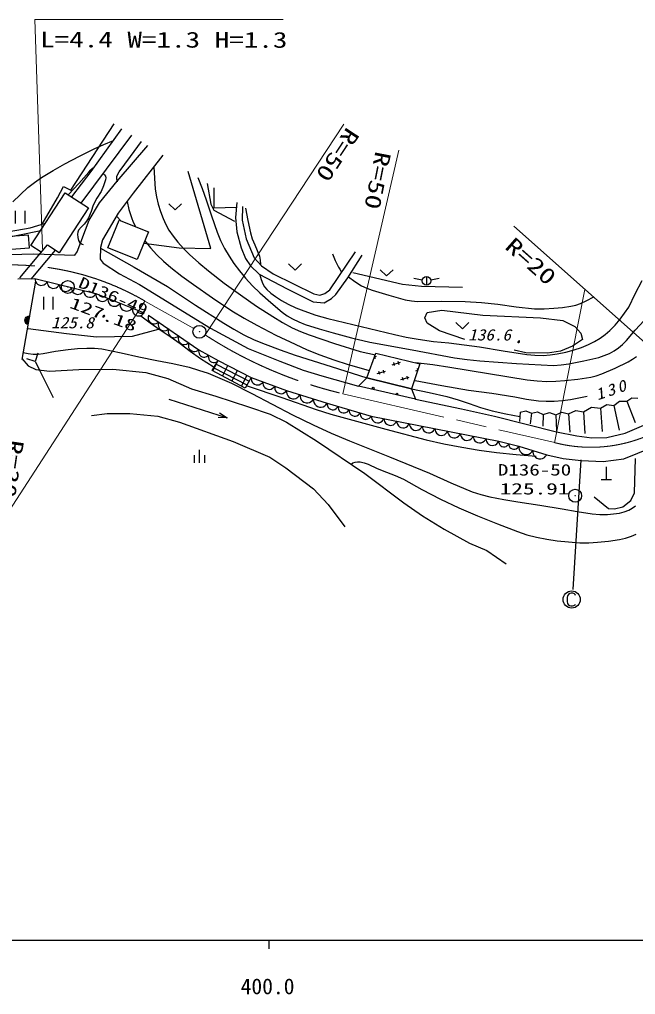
# Model space of a CAD drawing. Units: millimetres, scale not verified. Extents: x 40000 to 680000, y 20000 to 380000.
# Drawn here: x 439136 to 510422, y 198715 to 311567 of the extents above; entities that cross this region are included whole.
import ezdxf
from ezdxf.enums import TextEntityAlignment as Align

# ---------------------------------------------------------------- set-up
doc = ezdxf.new("R2010")
doc.units = ezdxf.units.MM
doc.header["$LTSCALE"] = 1000
doc.linetypes.add('CHAIN', pattern=[18.5, 12, -1.5, 3.5, -1.5])
for name, color, linetype, lineweight in [('M-BGD', 7, 'Continuous', 25), ('M-BGD-HTXT', 7, 'Continuous', 13), ('M-BMK', 2, 'CHAIN', 13), ('M-STR-STRC', 7, 'Continuous', 25), ('M-TTL-BAND', 7, 'Continuous', 25)]:
    doc.layers.add(name, color=color, linetype=linetype, lineweight=lineweight)
doc.layers.add('M-BMK-SRVR', color=7, linetype='Continuous')
doc.styles.add('ＭＳ ゴシック', font='')
doc.styles.get('ＭＳ ゴシック').set_extended_font_data('MS Gothic')

# ---------------------------------------------------------------- blocks, each defined once
blk = doc.blocks.new('BUHIN1')
at = {"color": 3, "linetype": 'Continuous', "lineweight": 25}
for radius in [746, 22.5]:
    blk.add_circle((0, 0), radius, dxfattribs=at)
blk = doc.blocks.new('BUHIN50')
at = {"color": 7, "linetype": 'Continuous', "lineweight": 25}
blk.add_lwpolyline([(-726, -17), (-668, -183), (-577, -323), (-432, -479), (-270, -562), (-98, -612), (127, -607), (296, -549), (454, -458), (592, -295), (672, -151), (726, 17)], dxfattribs=at)
blk = doc.blocks.new('BUHIN51')
at = {"color": 7, "linetype": 'Continuous', "lineweight": 25}
blk.add_lwpolyline([(-749, 87), (-712, -92), (-640, -248), (-513, -430), (-359, -539), (-189, -615), (43, -642), (225, -607), (400, -536), (566, -388), (669, -252), (749, -87)], dxfattribs=at)
blk = doc.blocks.new('BUHIN52')
at = {"color": 7, "linetype": 'Continuous', "lineweight": 25}
blk.add_lwpolyline([(-667, 235), (-671, 64), (-637, -94), (-559, -287), (-440, -418), (-301, -524), (-94, -597), (80, -602), (255, -574), (437, -473), (560, -370), (667, -235)], dxfattribs=at)
blk = doc.blocks.new('BUHIN53')
at = {"color": 7, "linetype": 'Continuous', "lineweight": 25}
blk.add_lwpolyline([(-620, 156), (-610, 2), (-566, -138), (-479, -305), (-361, -414), (-227, -497), (-35, -545), (122, -535), (278, -495), (433, -389), (535, -286), (620, -156)], dxfattribs=at)
blk = doc.blocks.new('BUHIN54')
at = {"color": 7, "linetype": 'Continuous', "lineweight": 25}
blk.add_lwpolyline([(-722, 67), (-683, -105), (-609, -253), (-483, -425), (-332, -526), (-168, -596), (56, -617), (231, -578), (398, -506), (553, -360), (649, -227), (722, -67)], dxfattribs=at)
blk = doc.blocks.new('BUHIN55')
at = {"color": 7, "linetype": 'Continuous', "lineweight": 25}
blk.add_lwpolyline([(-819, 34), (-765, -157), (-674, -321), (-521, -508), (-345, -613), (-155, -683), (99, -693), (294, -640), (478, -549), (645, -375), (746, -219), (819, -34)], dxfattribs=at)
blk = doc.blocks.new('BUHIN56')
at = {"color": 7, "linetype": 'Continuous', "lineweight": 25}
blk.add_lwpolyline([(-665, 12), (-617, -142), (-540, -273), (-413, -421), (-268, -504), (-113, -556), (93, -560), (250, -513), (398, -436), (530, -292), (609, -164), (665, -12)], dxfattribs=at)
blk = doc.blocks.new('BUHIN57')
at = {"color": 7, "linetype": 'Continuous', "lineweight": 25}
blk.add_lwpolyline([(-750, -52), (-682, -220), (-582, -360), (-424, -515), (-253, -594), (-73, -638), (160, -622), (332, -554), (491, -453), (626, -277), (702, -125), (750, 52)], dxfattribs=at)
blk = doc.blocks.new('BUHIN58')
at = {"color": 7, "linetype": 'Continuous', "lineweight": 25}
blk.add_lwpolyline([(-602, -17), (-553, -154), (-477, -269), (-356, -398), (-222, -467), (-79, -508), (107, -503), (247, -454), (378, -378), (491, -242), (557, -123), (602, 17)], dxfattribs=at)
blk = doc.blocks.new('BUHIN59')
at = {"color": 7, "linetype": 'Continuous', "lineweight": 25}
blk.add_lwpolyline([(-843, 37), (-788, -159), (-694, -328), (-538, -521), (-357, -630), (-162, -702), (99, -714), (300, -659), (490, -566), (663, -388), (767, -228), (843, -37)], dxfattribs=at)
blk = doc.blocks.new('BUHIN70')
at = {"color": 7, "linetype": 'Continuous', "lineweight": 25}
blk.add_lwpolyline([(-817, 149), (92, -340), (631, 539)], dxfattribs=at)
blk = doc.blocks.new('BUHIN71')
at = {"color": 7, "linetype": 'Continuous', "lineweight": 25}
for p, q in [((-753, 574), (-362, -875)), ((749, -575), (359, 874))]:
    blk.add_line(p, q, dxfattribs=at)
blk = doc.blocks.new('BUHIN72')
at = {"color": 7, "linetype": 'Continuous', "lineweight": 25}
for p, q in [((-195, 724), (195, -724)), ((539, 305), (774, -564)), ((-619, -8), (-385, -877))]:
    blk.add_line(p, q, dxfattribs=at)
blk = doc.blocks.new('BUHIN76')
at = {"color": 7, "linetype": 'Continuous', "lineweight": 25}
blk.add_line((-130, 480), (130, -480), dxfattribs=at)
blk.add_circle((0, 0), 498, dxfattribs=at)
blk = doc.blocks.new('BUHIN77')
at = {"color": 7, "linetype": 'Continuous', "lineweight": 25}
blk.add_lwpolyline([(301, 573), (238, 655), (152, 704), (46, 732), (-73, 731), (-261, 680), (-403, 611), (-529, 463), (-584, 303), (-571, 100), (-443, -373), (-350, -566), (-245, -667), (-77, -730), (107, -722), (290, -673), (426, -620), (487, -557), (538, -476), (548, -401)], dxfattribs=at)
blk.add_circle((0, 0), 995, dxfattribs=at)
blk = doc.blocks.new('BUHIN84')
at = {"color": 3, "linetype": 'Continuous', "lineweight": 25}
for radius in [746, 22.5]:
    blk.add_circle((0, 0), radius, dxfattribs=at)

msp = doc.modelspace()

# ---------------------------------------------------------------- hatches: boundary and pattern name
at = {"layer": 'M-BGD'}
h = msp.add_hatch(dxfattribs=at)
h.set_pattern_fill('USER', color=256, style=0, pattern_type=2)
h.set_pattern_definition([(332.758, (462132, 272100), (228.873, 444.54), []), (62.76, (462132, 272100), (-2222.7, 1144.4), []), (62.76, (463015, 271083), (-2222.7, 1144.4), [])])
h.paths.add_polyline_path([(462132, 272100), (465954, 270133), (465235, 268884), (461451, 270927)])

# ---------------------------------------------------------------- linework, layer by layer
for p, q in [((445059, 291806), (450077, 299495)), ((446264, 290325), (452153, 298162)), ((447430, 293982), (450979, 298915)), ((450443, 292862), (453970, 296994)), ((455739, 295859), (452277, 291480)), ((445189, 291025), (447430, 293982)), ((461291, 285079), (458639, 293983)), ((448412, 290351), (450443, 292862)), ((460865, 292567), (461291, 290194)), ((440452, 285410), (444432, 291519)), ((443543, 290922), (444238, 292248)), ((444238, 292248), (445059, 291806)), ((444432, 291519), (447118, 289768)), ((452277, 291480), (450556, 289138)), ((461619, 292083), (461619, 289774)), ((441775, 287891), (443543, 290922)), ((447214, 288326), (448412, 290351)), ((461291, 290194), (461607, 289500)), ((464286, 290371), (464138, 288650)), ((447118, 289768), (443732, 284571)), ((450556, 289138), (448750, 286063)), ((461607, 289500), (464006, 288237)), ((461619, 289774), (464242, 289857)), ((464960, 289938), (464909, 288353)), ((440386, 287449), (442145, 288008)), ((445803, 284659), (447214, 288326)), ((449359, 285143), (450651, 288357)), ((450429, 288742), (450815, 288291)), ((450651, 288357), (454048, 286992)), ((464138, 288650), (464286, 286989)), ((464909, 288353), (465353, 286189)), ((437039, 286880), (440386, 287449)), ((454048, 286992), (452756, 283778)), ((464286, 286989), (464790, 285151)), ((440176, 286593), (435329, 286238)), ((440283, 285128), (440176, 286593)), ((448750, 286063), (448496, 285188)), ((453526, 285693), (457628, 285142)), ((465353, 286189), (466302, 283994)), ((435436, 284773), (440283, 285128)), ((436352, 284320), (440782, 284433)), ((439185, 281654), (442383, 285489)), ((441660, 284623), (440452, 285410)), ((443277, 284868), (440464, 281493)), ((440782, 284433), (445521, 284292)), ((443732, 284571), (442362, 285464)), ((445521, 284292), (445803, 284659)), ((448496, 285188), (448468, 283844)), ((452756, 283778), (449359, 285143)), ((457628, 285142), (461291, 285079)), ((464790, 285151), (465294, 283905)), ((475051, 280287), (478016, 284676)), ((448468, 283844), (448807, 283364)), ((448807, 283364), (450725, 282123)), ((465294, 283905), (465887, 283045)), ((466302, 283994), (467133, 283045)), ((477127, 281651), (478787, 284291)), ((465887, 283045), (466866, 282096)), ((467133, 283045), (468497, 282126)), ((477714, 282278), (483460, 280952)), ((438944, 281562), (440927, 281580)), ((440990, 281291), (439390, 272215)), ((440927, 281580), (447981, 279857)), ((450725, 282123), (453010, 280881)), ((466866, 282096), (470098, 280376)), ((468497, 282126), (473182, 279813)), ((475733, 279724), (477127, 281651)), ((485744, 281407), (484759, 281576)), ((486727, 281424), (487706, 281626)), ((453010, 280881), (461239, 275859)), ((470098, 280376), (473123, 278893)), ((474487, 279842), (475051, 280287)), ((483460, 280952), (485671, 280699)), ((485671, 280699), (490407, 280573)), ((447981, 279857), (453581, 277625)), ((473123, 278893), (474398, 278775)), ((473182, 279813), (473894, 279664)), ((473894, 279664), (474487, 279842)), ((474398, 278775), (475229, 279279)), ((475229, 279279), (475733, 279724)), ((486050, 277037), (486302, 277668)), ((486302, 277668), (488007, 277921)), ((488007, 277921), (492743, 277353)), ((439853, 277001), (439788, 276634)), ((439830, 276510), (439935, 277105)), ((440007, 277156), (439881, 276440)), ((439934, 276380), (440076, 277190)), ((440145, 277218), (439989, 276332)), ((440046, 276296), (440211, 277232)), ((454073, 277360), (459900, 273349)), ((486302, 276405), (486050, 277037)), ((492743, 277353), (499437, 277037)), ((499437, 277037), (502007, 276721)), ((502007, 276721), (503396, 276026)), ((440136, 275796), (444556, 275228)), ((452197, 274912), (455229, 275733)), ((461239, 275859), (465606, 273489)), ((487755, 275521), (486302, 276405)), ((490659, 274511), (487755, 275521)), ((503396, 276026), (504091, 275269)), ((444556, 275228), (448030, 274849)), ((448030, 274849), (452197, 274912)), ((504281, 274511), (503144, 273753)), ((504091, 275269), (504281, 274511)), ((459900, 273349), (462132, 272100)), ((465606, 273489), (469274, 272022)), ((497713, 272995), (496387, 273311)), ((501755, 273185), (500239, 272932)), ((503144, 273753), (501755, 273185)), ((439412, 272337), (440157, 271499)), ((440936, 271998), (439985, 272309)), ((441247, 272949), (440936, 271998)), ((440936, 271998), (441435, 271014)), ((461451, 270927), (462132, 272100)), ((462132, 272100), (465954, 270133)), ((469274, 272022), (471954, 270978)), ((479346, 270109), (480384, 272952)), ((480222, 272507), (480469, 272582)), ((480226, 272519), (480283, 272332)), ((480384, 272952), (485484, 271711)), ((482918, 272005), (483027, 271646)), ((500239, 272932), (497713, 272995)), ((440157, 271499), (441029, 271063)), ((441029, 271063), (442627, 270870)), ((443072, 267783), (441435, 271014)), ((442627, 270870), (446017, 271063)), ((446017, 271063), (449940, 271112)), ((449940, 271112), (453766, 270724)), ((465235, 268884), (461451, 270927)), ((471954, 270978), (474126, 270329)), ((480541, 270576), (481497, 270867)), ((481203, 270976), (481312, 270617)), ((482256, 271605), (483212, 271896)), ((482549, 271500), (482440, 271859)), ((485484, 271711), (484491, 268823)), ((485000, 270919), (485236, 270990)), ((485238, 270995), (485184, 271173)), ((453766, 270724), (456284, 269998)), ((456284, 269998), (459044, 268836)), ((465954, 270133), (465235, 268884)), ((465954, 270133), (470032, 268619)), ((474126, 270329), (478376, 269138)), ((478376, 269138), (479346, 270109)), ((479346, 270109), (484491, 268823)), ((484491, 268823), (479346, 270109)), ((480834, 270471), (480725, 270830)), ((483285, 269890), (484241, 270181)), ((483578, 269785), (483469, 270144)), ((483947, 270290), (484056, 269931)), ((459044, 268836), (461853, 267964)), ((470032, 268619), (474724, 267144)), ((484965, 267604), (478376, 269138)), ((484491, 268823), (484965, 267604)), ((456422, 267608), (463150, 265472)), ((461853, 267964), (465631, 266753)), ((484965, 267604), (490271, 266521)), ((509425, 267392), (509996, 267784)), ((509996, 267784), (510689, 267756)), ((465631, 266753), (468149, 265881)), ((474724, 267144), (479832, 265668)), ((490271, 266521), (494108, 265646)), ((504422, 266153), (505320, 266695)), ((505320, 266695), (506365, 266590)), ((506365, 266590), (507094, 266995)), ((506365, 266590), (506582, 263877)), ((507094, 266995), (507919, 266882)), ((507919, 266882), (508587, 267388)), ((507919, 266882), (508550, 264023)), ((508587, 267388), (509425, 267392)), ((509425, 267392), (510392, 264922)), ((447487, 265736), (449279, 265978)), ((449279, 265978), (451894, 265978)), ((451894, 265978), (455139, 265639)), ((455139, 265639), (457657, 264961)), ((468149, 265881), (470038, 264961)), ((479832, 265668), (494589, 262754)), ((494108, 265646), (501274, 263840)), ((497086, 266104), (496988, 265043)), ((497086, 266104), (497750, 266258)), ((497750, 266258), (498373, 265983)), ((498373, 265983), (498251, 264776)), ((498373, 265983), (499078, 266137)), ((499078, 266137), (499734, 265837)), ((499734, 265837), (499684, 264485)), ((499734, 265837), (500466, 266068)), ((500466, 266068), (501191, 265813)), ((501191, 265813), (501916, 266108)), ((501191, 265813), (501263, 263974)), ((501916, 266108), (502673, 265910)), ((502673, 265910), (503507, 266323)), ((502673, 265910), (502842, 263804)), ((503507, 266323), (504422, 266153)), ((504422, 266153), (504566, 263634)), ((457657, 264961), (463856, 262734)), ((470038, 264961), (473525, 262782)), ((509239, 263671), (511666, 264715)), ((501274, 263840), (503644, 263389)), ((503644, 263389), (505365, 263135)), ((505365, 263135), (507114, 263192)), ((507114, 263192), (509239, 263671)), ((463856, 262734), (468118, 260893)), ((473525, 262782), (479094, 259004)), ((494589, 262754), (496930, 262192)), ((496930, 262192), (500146, 261171)), ((509063, 260724), (512301, 262014)), ((468118, 260893), (469967, 259682)), ((500146, 261171), (502046, 260754)), ((502046, 260754), (504145, 260515)), ((506694, 260395), (509063, 260724)), ((510304, 256781), (510413, 260754)), ((469967, 259682), (473164, 257261)), ((504145, 260515), (506694, 260395)), ((507039, 259806), (507039, 258306)), ((479094, 259004), (483626, 255614)), ((506436, 258306), (507643, 258306)), ((473164, 257261), (474859, 255421)), ((505621, 256324), (507310, 254985)), ((509869, 255910), (510304, 256781)), ((474859, 255421), (476796, 252854)), ((483626, 255614), (485757, 254113)), ((507991, 254931), (508943, 255175)), ((508943, 255175), (509869, 255910)), ((485757, 254113), (488275, 252563)), ((507310, 254985), (507991, 254931)), ((488275, 252563), (491229, 250965)), ((491229, 250965), (493215, 250094)), ((493215, 250094), (495442, 248544))]:
    msp.add_line(p, q, dxfattribs=at)
for points in [[(438356, 290455), (440110, 292104), (440884, 292717), (441695, 293282), (443018, 294096), (444379, 294862), (446061, 295746), (447776, 296580), (448885, 297084), (450011, 297570)], [(450469, 292788), (450409, 293085), (450411, 293376), (450504, 293653), (450662, 293929), (451963, 295692), (453245, 297460)], [(444794, 291308), (446004, 292575), (447177, 293892), (447398, 294148), (447626, 294412)], [(448820, 293730), (448990, 293602), (449102, 293445), (449132, 293252), (449101, 293025), (448855, 292305), (448579, 291674), (448098, 290896), (447668, 290083), (447431, 289328), (447137, 288594), (446897, 288230), (446601, 287893), (446258, 287548), (445968, 287170), (445879, 286947), (445848, 286707), (445878, 286343), (445967, 285994), (446090, 285811), (446272, 285656), (446384, 285580), (446500, 285507)], [(454697, 294515), (454746, 293216), (454855, 291914), (454991, 291048), (455188, 290182), (455438, 289350), (455745, 288536), (456061, 287856), (456435, 287196), (456910, 286491), (457440, 285813), (458106, 285064), (458822, 284350), (459889, 283388), (461003, 282465), (462839, 281048), (464708, 279682), (466568, 278404), (468464, 277175), (469569, 276507), (470701, 275893), (471669, 275447), (472671, 275053), (475603, 274074), (478541, 273156), (479434, 272945), (480341, 272750)], [(459767, 293272), (460282, 292009), (460746, 290711), (461342, 288823), (461995, 286954), (462407, 286001), (462878, 285063), (463387, 284179), (463947, 283329), (464600, 282459), (465307, 281618), (466112, 280757), (466964, 279933), (468227, 278800), (469536, 277705), (470126, 277278), (470747, 276903), (471467, 276560), (472213, 276271), (473828, 275761), (475453, 275311), (477554, 274737), (479669, 274223), (484574, 273335), (489481, 272423), (490942, 272204), (492408, 272045), (496654, 271748), (500918, 271512), (501810, 271580), (502695, 271707), (504435, 272053), (506174, 272461), (506810, 272664), (507426, 272924), (507964, 273217), (508468, 273560), (508937, 273961), (509373, 274414), (510367, 275595), (511410, 276742)], [(451588, 290482), (451805, 289566), (452082, 288660), (452306, 288119), (452560, 287590)], [(465294, 289723), (465550, 288292), (465867, 286866), (466079, 286168), (466353, 285478), (466654, 284831), (466895, 284169), (466978, 283702), (467019, 283224)], [(425039, 283460), (425378, 283851), (425758, 284197), (426070, 284393), (426408, 284534), (426854, 284633), (427326, 284674), (428549, 284715), (429757, 284815), (430903, 284981), (432050, 285210), (436813, 286177), (441586, 287151)], [(453633, 285960), (454310, 285133), (455034, 284345), (455816, 283584), (456645, 282862), (457931, 281864), (459262, 280907), (461473, 279354), (463722, 277848), (465149, 276986), (466606, 276176), (468800, 275047), (471024, 273972), (472445, 273328), (473889, 272740), (475529, 272162), (477189, 271640), (478396, 271283), (479605, 270933)], [(448506, 285089), (452397, 282892), (456255, 280645), (459492, 278509), (462769, 276419), (463922, 275722), (465104, 275078), (466310, 274502), (467552, 273976), (469285, 273323), (471052, 272723), (475196, 271400), (479346, 270109)], [(475356, 284457), (475683, 283675), (476069, 282910), (476213, 282659), (476366, 282401)], [(466963, 282007), (467099, 281477), (467291, 280977), (467502, 280634), (467771, 280314), (468237, 279890), (468745, 279509), (469466, 279043), (470211, 278634), (471112, 278210), (472053, 277835), (473425, 277360), (474817, 276942), (478681, 276050), (482531, 275099), (483896, 274796), (485285, 274549), (487040, 274309), (488808, 274128), (490594, 273926), (492369, 273665), (495094, 273198), (497841, 272789), (498789, 272710), (499738, 272691), (500543, 272741), (501345, 272852), (502349, 273057), (503336, 273320), (504169, 273597), (504991, 273934), (505678, 274283), (506344, 274689), (506910, 275100), (507436, 275557), (508060, 276202), (508640, 276889), (509169, 277568), (509651, 278286), (510394, 279832), (511190, 281350)], [(477208, 281763), (477939, 281235), (478705, 280757), (479322, 280462), (479965, 280221), (481863, 279644), (483775, 279127), (484488, 279002), (485210, 278938), (487958, 278956), (490709, 278913), (492602, 278794), (494491, 278614), (496599, 278324), (498719, 278094), (499841, 278096), (500979, 278159), (501975, 278234), (502957, 278369), (503516, 278504), (504067, 278699), (504797, 279046), (505522, 279446)], [(453172, 277282), (454269, 276446), (455409, 275654), (456591, 274891), (457740, 274079), (458893, 273182), (460086, 272330), (460816, 271861), (461554, 271404)], [(439548, 273037), (440132, 272902), (440729, 272826), (441293, 272843), (441868, 272920), (443321, 273175), (444769, 273369), (445855, 273479), (446947, 273529), (447798, 273511), (448652, 273433), (449781, 273234), (450903, 272975), (452951, 272515), (455016, 272112), (456897, 271743), (458764, 271316), (459865, 270998), (460959, 270618), (462331, 270066), (463688, 269456), (466037, 268287), (468371, 267058), (470736, 265823), (473136, 264638), (475213, 263684), (477315, 262784), (481944, 260934), (486574, 259068), (489046, 257956), (491534, 256903), (492532, 256590), (493558, 256331), (495178, 256008), (496807, 255744), (499366, 255362), (501921, 254919), (503655, 254604), (505410, 254346), (506286, 254282), (507176, 254278), (507879, 254331), (508579, 254444), (509117, 254586), (509640, 254787), (510053, 255006), (510432, 255277)], [(484961, 271863), (486958, 271632), (488953, 271340), (493403, 270576), (497873, 269870), (499025, 269746), (500180, 269683), (501203, 269703), (502236, 269783), (503739, 269947), (505241, 270171), (505888, 270326), (506526, 270542), (508062, 271215), (509590, 271952), (510078, 272239), (510540, 272580)], [(484912, 269768), (487998, 269188), (491096, 268668), (493783, 268301), (496467, 267874), (497817, 267632), (499183, 267448), (500101, 267392), (501021, 267397), (501959, 267463), (502899, 267590), (503871, 267773), (504847, 267985)], [(465490, 269155), (469487, 267821), (473467, 266430), (475160, 265888), (476873, 265404), (481519, 264134), (486181, 262923), (488240, 262462), (490311, 262059), (492324, 261732), (494346, 261464), (496630, 261227), (498919, 261028)], [(484491, 268822), (486541, 268406), (488591, 267929), (489882, 267548), (491167, 267107), (492486, 266670), (493832, 266287), (495417, 265917), (497020, 265604)], [(462284, 266049), (463150, 265472), (462111, 265503)], [(477504, 260083), (477717, 260238), (477968, 260343), (478266, 260383), (478576, 260362), (479041, 260255), (479475, 260094), (480524, 259603), (481613, 259161), (482598, 258788), (483567, 258356), (485687, 257173), (487844, 256038), (489985, 255049), (492156, 254113), (494449, 253177), (496780, 252291), (497863, 251937), (498972, 251639), (500157, 251405), (501365, 251229), (502680, 251091), (503998, 251012), (505009, 251003), (506025, 251053), (507295, 251194), (508574, 251397), (509270, 251546), (509945, 251753), (510508, 252002)]]:
    msp.add_lwpolyline(points, dxfattribs=at)
msp.add_lwpolyline([(440103, 276261), (439997, 276320), (439911, 276394), (439819, 276509), (439779, 276628), (439763, 276750), (439790, 276902), (439847, 277012), (439925, 277110), (440051, 277187), (440157, 277229), (440277, 277246)], close=True, dxfattribs=at)
for centre in [(480074, 268896), (482818, 268210)]:
    msp.add_circle(centre, 99.5, dxfattribs=at)
at = {"layer": 'M-BGD-HTXT'}
for p, q in [((441807, 284984), (440927, 311567)), ((440927, 311567), (469633, 311567)), ((460628, 275056), (476675, 299452)), ((483024, 296452), (476566, 268251)), ((496339, 287635), (518200, 268222)), ((501062, 262564), (504557, 280306)), ((453657, 278969), (436642, 252739))]:
    msp.add_line(p, q, dxfattribs=at)
at = {"layer": 'M-BMK'}
for p, q in [((453657, 278969), (459309, 275797)), ((460617, 275063), (460628, 275056)), ((476566, 268251), (501070, 262590))]:
    msp.add_line(p, q, dxfattribs=at)
for centre, radius, start, end in [((438163, 252405), 30756, 59.71716, 97.34619), ((488191, 317542), 50643, 237.02643, 256.72992), ((505260, 278710), 16656, 255.42767, 320.97394)]:
    msp.add_arc(centre, radius, start, end, dxfattribs=at)
at = {"layer": 'M-STR-STRC'}
msp.add_line((504081, 260599), (503178, 245611), dxfattribs=at)
at = {"layer": 'M-TTL-BAND'}
for p, q in [((40000, 205000), (579000, 205000)), ((468000, 205000), (468000, 204000))]:
    msp.add_line(p, q, dxfattribs=at)

# ---------------------------------------------------------------- block references
at = {"layer": 'M-BGD', "rotation": 344.90498}
for name, p in [('BUHIN70', (457149, 289884)), ('BUHIN71', (439216, 288688)), ('BUHIN70', (471025, 282916)), ('BUHIN70', (481625, 282249)), ('BUHIN50', (441632, 281408)), ('BUHIN50', (443043, 281063)), ('BUHIN76', (486237, 281323)), ('BUHIN50', (444454, 280718)), ('BUHIN50', (445865, 280374)), ('BUHIN50', (447276, 280029)), ('BUHIN71', (442474, 278734)), ('BUHIN51', (448681, 279578)), ('BUHIN51', (450081, 279020)), ('BUHIN51', (451481, 278462)), ('BUHIN51', (452881, 277904)), ('BUHIN52', (454656, 276959)), ('BUHIN52', (455821, 276156)), ('BUHIN70', (490388, 276128)), ('BUHIN52', (456986, 275354)), ('BUHIN52', (458152, 274552)), ('BUHIN52', (459317, 273750)), ('BUHIN53', (460458, 273037)), ('BUHIN53', (461574, 272412)), ('BUHIN54', (466634, 269881)), ('BUHIN54', (467993, 269376)), ('BUHIN54', (469353, 268872)), ('BUHIN55', (470814, 268373)), ('BUHIN55', (472378, 267881)), ('BUHIN55', (473942, 267390)), ('BUHIN56', (475363, 266959)), ('BUHIN56', (476640, 266590)), ('BUHIN56', (477917, 266221)), ('BUHIN56', (479194, 265852)), ('BUHIN57', (480570, 265522)), ('BUHIN57', (482046, 265231)), ('BUHIN57', (483521, 264940)), ('BUHIN57', (484997, 264648)), ('BUHIN57', (486473, 264357)), ('BUHIN57', (487948, 264066)), ('BUHIN57', (489424, 263774)), ('BUHIN57', (490900, 263483)), ('BUHIN57', (492376, 263192)), ('BUHIN57', (493851, 262900)), ('BUHIN72', (459938, 260998)), ('BUHIN58', (495174, 262614)), ('BUHIN58', (496344, 262333)), ('BUHIN59', (497734, 261937)), ('BUHIN59', (499342, 261426))]:
    msp.add_blockref(name, p, dxfattribs=at)
at = {"layer": 'M-BMK-SRVR', "rotation": 344.90498}
for name, p in [('BUHIN1', (444732, 280611)), ('BUHIN84', (459957, 275419)), ('BUHIN1', (503444, 256443))]:
    msp.add_blockref(name, p, dxfattribs=at)
at = {"layer": 'M-STR-STRC', "rotation": 344.90498}
msp.add_blockref('BUHIN77', (503043, 244433), dxfattribs=at)

# ---------------------------------------------------------------- texts
at = {"layer": 'M-BGD-HTXT', "style": 'ＭＳ ゴシック'}
for s, height, rotation, width, p in [('L=4.4 W=1.3 H=1.3', 1833, 359.9, 1.35, (441522, 307791)), ('R=50', 1833, 236.7, 1.35, (476580, 299522)), ('R=50', 1833, 258.8, 1.35, (479806, 296516)), ('R=20', 1833, 318.5, 1.35, (494826, 284717)), ('D136-49', 1320, 336.7, 1.35, (445686, 280255)), ('127.18', 1320, 339.6, 1.5, (444693, 277860)), ('R=30', 1833, 261.6, 1.35, (437306, 263103))]:
    msp.add_text(s, height=height, rotation=rotation, dxfattribs=dict(at, width=width)).set_placement(p, align=Align.BOTTOM_LEFT)
at = {"layer": 'M-BGD-HTXT', "style": 'ＭＳ ゴシック', "oblique": 15}
for s, width, p in [('125.8', 1.1, (442795, 275426)), ('・', 0.85, (447942, 276148)), ('136.6', 1.1, (491063, 274020)), ('・', 0.85, (495964, 273188))]:
    msp.add_text(s, height=1320, rotation=359.9, dxfattribs=dict(at, width=width)).set_placement(p, align=Align.BOTTOM_LEFT)
at = {"layer": 'M-BGD-HTXT', "style": 'ＭＳ ゴシック'}
for s, width, p in [('D136-50', 1.35, (494497, 258386)), ('125.91', 1.5, (494704, 256192))]:
    msp.add_text(s, height=1320, dxfattribs=dict(at, width=width)).set_placement(p, align=Align.BOTTOM_LEFT)
at = {"layer": 'M-BGD-HTXT', "insert": (506052, 267456), "char_height": 1320, "attachment_point": 7, "rotation": 18.8, "style": 'ＭＳ ゴシック'}
msp.add_mtext('\\T1.33;\\W1.1;\\Q15;130', dxfattribs=at)
at = {"layer": 'M-TTL-BAND', "style": 'ＭＳ ゴシック'}
msp.add_text('400.0', height=1833, dxfattribs=at).set_placement((467844, 198195), align=Align.BOTTOM_CENTER)

doc.saveas('drawing.dxf')
